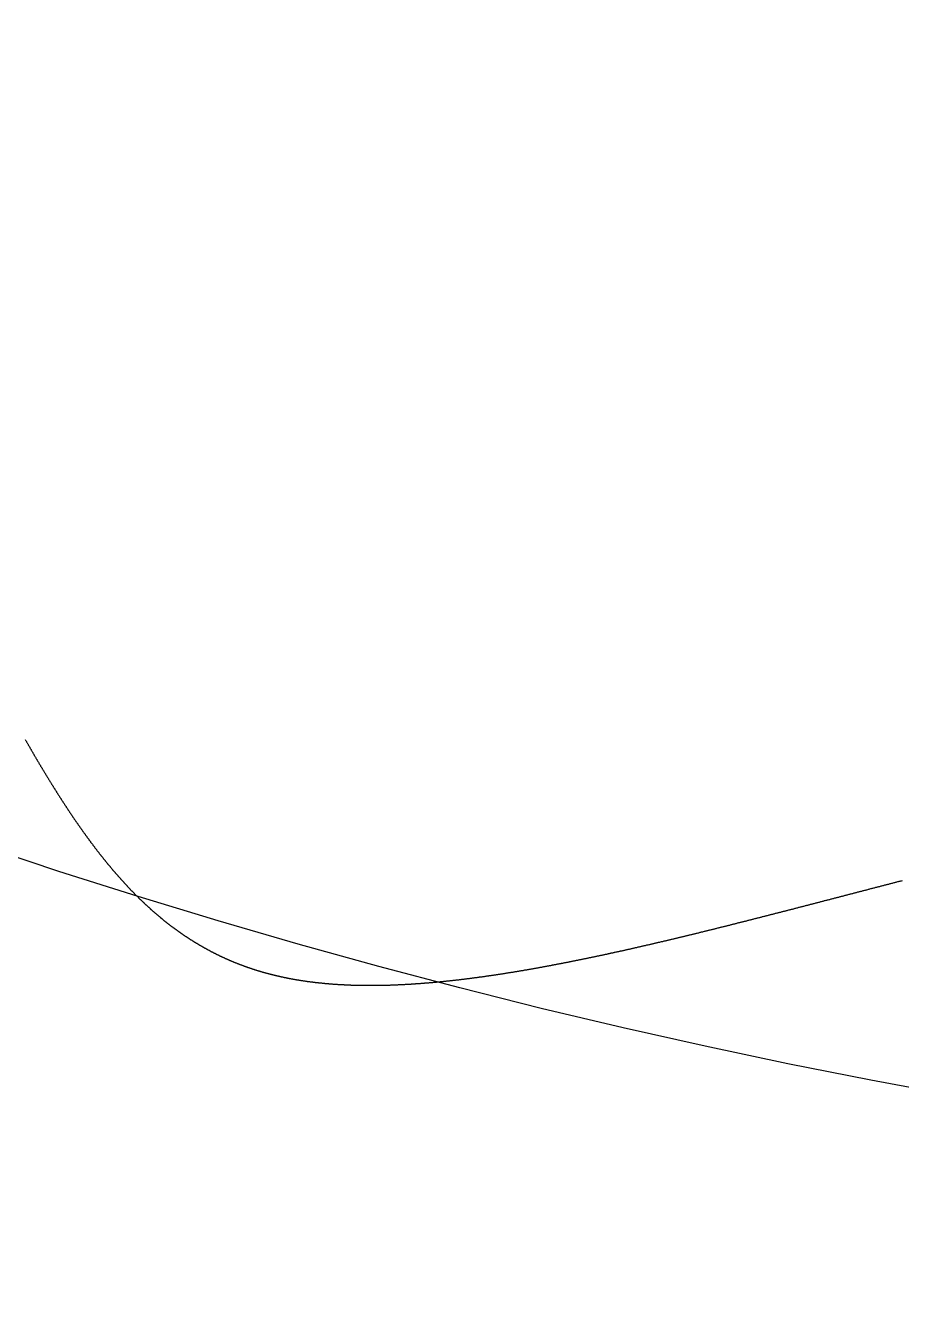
# Model space of a CAD drawing. Header units: millimetres. Extents: x 88 to 97873, y 32 to 55088.
# Drawn here: x 48864.732 to 48866.207, y 5017.432 to 5019.567 of the extents above; entities that cross this region are included whole.
import ezdxf

# ---------------------------------------------------------------- set-up
doc = ezdxf.new("R2010")
doc.units = ezdxf.units.MM
doc.header["$LTSCALE"] = 0.3

msp = doc.modelspace()

# ---------------------------------------------------------------- hatches: boundary and pattern name
h = msp.add_hatch()
h.set_pattern_fill('ANSI35', color=256, scale=20, angle=43)
h.set_pattern_definition([(88, (10.7, 0), (-126.92264, 4.43224), []), (88, (76.38, 61.25), (-126.92264, 4.43224), [158.75, -31.75, 0, -31.75])])
h.paths.add_polyline_path([(48864.8901, 5018.113), (48864.7444, 5018.337), (48864.5475, 5018.7033), (48864.3733, 5019.0403), (48864.2155, 5019.3738), (48864.0793, 5019.707), (48863.9757, 5020.0279), (48863.8985, 5020.3453), (48863.8402, 5020.6613), (48863.7939, 5020.9775), (48863.7462, 5021.3679), (48863.7117, 5021.7392), (48863.6952, 5022.1092), (48863.7054, 5022.4822), (48863.757, 5022.856), (48863.8738, 5023.2133), (48864.0661, 5023.4873), (48864.3237, 5023.685), (48864.6162, 5023.8196), (48864.9248, 5023.9094), (48865.2402, 5023.9689), (48865.5547, 5024.0082), (48865.8769, 5024.036), (48866.2115, 5024.0575), (48866.5444, 5024.0727), (48866.8752, 5024.0829), (48867.2033, 5024.0891), (48867.5252, 5024.0924), (48867.8333, 5024.0937), (48868.0067, 5024.0939), (48868.0092, 5024.0939), (48868.0116, 5024.0939), (48868.0141, 5024.0939), (48868.0165, 5024.0939), (48868.019, 5024.0939), (48868.0214, 5024.0939), (48868.0239, 5024.0939), (48868.0263, 5024.0939), (48868.0287, 5024.0939), (48868.0312, 5024.0939), (48868.0336, 5024.0939), (48868.0361, 5024.0939), (48868.0385, 5024.0939), (48868.041, 5024.0939), (48868.0434, 5024.0939), (48868.0458, 5024.0939), (48868.0483, 5024.0939), (48868.0507, 5024.0939), (48868.0532, 5024.0939), (48868.0556, 5024.0939), (48868.0581, 5024.0939), (48868.0605, 5024.0939), (48868.063, 5024.0939), (48868.0654, 5024.0939), (48868.0678, 5024.0939), (48868.0703, 5024.0939), (48868.0727, 5024.0939), (48868.0752, 5024.0939), (48868.0776, 5024.0939), (48868.0801, 5024.0939), (48868.0825, 5024.094), (48868.0849, 5024.094), (48868.0874, 5024.094), (48868.0898, 5024.094), (48868.0923, 5024.094), (48868.0947, 5024.094), (48868.0972, 5024.094), (48868.0996, 5024.094), (48868.1021, 5024.094), (48868.1045, 5024.094), (48868.1069, 5024.094), (48868.1094, 5024.094), (48868.3408, 5024.094), (48868.7514, 5024.0938), (48869.1262, 5024.0919), (48869.491, 5024.0872), (48869.8507, 5024.0786), (48870.2081, 5024.0649), (48870.5652, 5024.0449), (48870.9553, 5024.0144), (48871.3309, 5023.9691), (48871.7004, 5023.8967), (48872.0568, 5023.7801), (48872.374, 5023.6004), (48872.6068, 5023.3571), (48872.7473, 5023.0687), (48872.8259, 5022.7565), (48872.8625, 5022.4342), (48872.8699, 5022.1077), (48872.8566, 5021.7826), (48872.8297, 5021.4669), (48872.7883, 5021.103), (48872.737, 5020.7294), (48872.6724, 5020.3668), (48872.5894, 5020.0245), (48872.487, 5019.7098), (48872.3651, 5019.4087), (48872.2296, 5019.1163), (48872.0917, 5018.8437), (48872.011, 5018.6913), (48872.0104, 5018.6902), (48872.0099, 5018.6892), (48872.0093, 5018.6882), (48872.0088, 5018.6872), (48872.0083, 5018.6862), (48872.0077, 5018.6851), (48872.0072, 5018.6841), (48872.0066, 5018.6831), (48872.0061, 5018.6821), (48872.0055, 5018.681), (48872.005, 5018.68), (48872.0045, 5018.679), (48872.0039, 5018.678), (48872.0034, 5018.677), (48872.0028, 5018.676), (48872.0023, 5018.6749), (48872.0018, 5018.6739), (48872.0012, 5018.6729), (48872.0007, 5018.6719), (48872.0002, 5018.6709), (48871.9996, 5018.6699), (48871.9991, 5018.6688), (48871.9985, 5018.6678), (48871.998, 5018.6668), (48871.9975, 5018.6658), (48871.9969, 5018.6648), (48871.9964, 5018.6638), (48871.9959, 5018.6628), (48871.9953, 5018.6618), (48871.9948, 5018.6608), (48871.9942, 5018.6597), (48871.9937, 5018.6587), (48871.9932, 5018.6577), (48871.9926, 5018.6567), (48871.9921, 5018.6557), (48871.9916, 5018.6547), (48871.991, 5018.6537), (48871.9905, 5018.6527), (48871.99, 5018.6517), (48871.9894, 5018.6507), (48871.9889, 5018.6497), (48871.9884, 5018.6487), (48871.9878, 5018.6477), (48871.9873, 5018.6467), (48871.9868, 5018.6457), (48871.9862, 5018.6447), (48871.9857, 5018.6437), (48871.9852, 5018.6427), (48871.9846, 5018.6417), (48871.9841, 5018.6407), (48871.9836, 5018.6397), (48871.983, 5018.6387), (48871.9825, 5018.6377), (48871.982, 5018.6367), (48871.9815, 5018.6357), (48871.9809, 5018.6347), (48871.9804, 5018.6337), (48871.9799, 5018.6327), (48871.9793, 5018.6317), (48871.9788, 5018.6307), (48871.9783, 5018.6297), (48871.9778, 5018.6287), (48871.9772, 5018.6277), (48871.9767, 5018.6267), (48871.9762, 5018.6258), (48871.9756, 5018.6248), (48871.9751, 5018.6238), (48871.9746, 5018.6228), (48871.9741, 5018.6218), (48871.9735, 5018.6208), (48871.973, 5018.6198), (48871.9725, 5018.6188), (48871.972, 5018.6178), (48871.9714, 5018.6169), (48871.9709, 5018.6159), (48871.9704, 5018.6149), (48871.9699, 5018.6139), (48871.9693, 5018.6129), (48871.9688, 5018.6119), (48871.9683, 5018.611), (48871.9678, 5018.61), (48871.9672, 5018.609), (48871.9667, 5018.608), (48871.9662, 5018.607), (48871.9657, 5018.6061), (48871.9652, 5018.6051), (48871.9646, 5018.6041), (48871.9641, 5018.6031), (48871.9636, 5018.6021), (48871.9631, 5018.6012), (48871.9626, 5018.6002), (48871.962, 5018.5992), (48871.9615, 5018.5982), (48871.961, 5018.5973), (48871.9605, 5018.5963), (48871.96, 5018.5953), (48871.9594, 5018.5943), (48871.9589, 5018.5934), (48871.9584, 5018.5924), (48871.9579, 5018.5914), (48871.9574, 5018.5905), (48871.9568, 5018.5895), (48871.9563, 5018.5885), (48871.9558, 5018.5875), (48871.9553, 5018.5866), (48871.9548, 5018.5856), (48871.9543, 5018.5846), (48871.9537, 5018.5837), (48871.9532, 5018.5827), (48871.9527, 5018.5817), (48871.9522, 5018.5808), (48871.9517, 5018.5798), (48871.9512, 5018.5788), (48871.9507, 5018.5779), (48871.9501, 5018.5769), (48871.9496, 5018.576), (48871.9491, 5018.575), (48871.9486, 5018.574), (48871.9481, 5018.5731), (48871.9476, 5018.5721), (48871.9471, 5018.5712), (48871.9466, 5018.5702), (48871.9461, 5018.5692), (48871.9455, 5018.5683), (48871.945, 5018.5673), (48871.9445, 5018.5664), (48871.944, 5018.5654), (48871.9435, 5018.5645), (48871.943, 5018.5635), (48871.9425, 5018.5625), (48871.942, 5018.5616), (48871.9415, 5018.5606), (48871.941, 5018.5597), (48871.9405, 5018.5587), (48871.9399, 5018.5578), (48871.9394, 5018.5568), (48871.9389, 5018.5559), (48871.9384, 5018.5549), (48871.9379, 5018.554), (48871.9374, 5018.553), (48871.9369, 5018.5521), (48871.9364, 5018.5511), (48871.9359, 5018.5502), (48871.9354, 5018.5492), (48871.9349, 5018.5483), (48871.9344, 5018.5474), (48871.9339, 5018.5464), (48871.9334, 5018.5455), (48871.9329, 5018.5445), (48871.9324, 5018.5436), (48871.9319, 5018.5426), (48871.9314, 5018.5417), (48871.9309, 5018.5408), (48871.9304, 5018.5398), (48871.9299, 5018.5389), (48871.9294, 5018.5379), (48871.9289, 5018.537), (48871.9284, 5018.5361), (48871.9279, 5018.5351), (48871.9274, 5018.5342), (48871.9269, 5018.5333), (48871.9264, 5018.5323), (48871.9259, 5018.5314), (48871.9254, 5018.5304), (48871.9249, 5018.5295), (48871.9244, 5018.5286), (48871.9239, 5018.5277), (48871.9234, 5018.5267), (48871.9229, 5018.5258), (48871.9224, 5018.5249), (48871.9219, 5018.5239), (48871.9214, 5018.523), (48871.9209, 5018.5221), (48871.9204, 5018.5211), (48871.9199, 5018.5202), (48871.9194, 5018.5193), (48871.9189, 5018.5184), (48871.9184, 5018.5174), (48871.9179, 5018.5165), (48871.9174, 5018.5156), (48871.9169, 5018.5147), (48871.9164, 5018.5137), (48871.9159, 5018.5128), (48871.9154, 5018.5119), (48871.9149, 5018.511), (48871.9145, 5018.51), (48871.914, 5018.5091), (48871.9135, 5018.5082), (48871.913, 5018.5073), (48871.9125, 5018.5064), (48871.912, 5018.5055), (48871.9115, 5018.5045), (48871.911, 5018.5036), (48871.9105, 5018.5027), (48871.91, 5018.5018), (48871.9095, 5018.5009), (48871.9091, 5018.5), (48871.9086, 5018.499), (48871.9081, 5018.4981), (48871.9076, 5018.4972), (48871.9071, 5018.4963), (48871.9066, 5018.4954), (48871.9061, 5018.4945), (48871.9056, 5018.4936), (48871.9051, 5018.4927), (48871.9047, 5018.4918), (48871.9042, 5018.4908), (48871.9037, 5018.4899), (48871.9032, 5018.489), (48871.9027, 5018.4881), (48871.9022, 5018.4872), (48871.9017, 5018.4863), (48871.9012, 5018.4854), (48871.9008, 5018.4845), (48871.9003, 5018.4836), (48871.8998, 5018.4827), (48871.8993, 5018.4818), (48871.8988, 5018.4809), (48871.8983, 5018.48), (48871.8978, 5018.4791), (48871.8974, 5018.4782), (48871.8969, 5018.4773), (48871.8964, 5018.4764), (48871.8959, 5018.4755), (48871.8954, 5018.4746), (48871.8949, 5018.4737), (48871.8945, 5018.4728), (48871.894, 5018.4719), (48871.8935, 5018.471), (48871.893, 5018.4701), (48871.8925, 5018.4692), (48871.892, 5018.4683), (48871.8916, 5018.4674), (48871.8911, 5018.4666), (48871.8906, 5018.4657), (48871.8901, 5018.4648), (48871.8896, 5018.4639), (48871.8892, 5018.463), (48871.8887, 5018.4621), (48871.8882, 5018.4612), (48871.8877, 5018.4603), (48871.8872, 5018.4594), (48871.8868, 5018.4586), (48871.8863, 5018.4577), (48871.8858, 5018.4568), (48871.8853, 5018.4559), (48871.8848, 5018.455), (48871.8844, 5018.4541), (48871.8839, 5018.4533), (48871.8834, 5018.4524), (48871.8829, 5018.4515), (48871.8824, 5018.4506), (48871.882, 5018.4497), (48871.8815, 5018.4489), (48871.881, 5018.448), (48871.8805, 5018.4471), (48871.8801, 5018.4462), (48871.8796, 5018.4453), (48871.8791, 5018.4445), (48871.8786, 5018.4436), (48871.8781, 5018.4427), (48871.8777, 5018.4418), (48871.8772, 5018.441), (48871.8767, 5018.4401), (48871.8762, 5018.4392), (48871.8758, 5018.4384), (48871.8753, 5018.4375), (48871.8748, 5018.4366), (48871.8743, 5018.4357), (48871.8739, 5018.4349), (48871.8734, 5018.434), (48871.8729, 5018.4331), (48871.8724, 5018.4323), (48871.872, 5018.4314), (48871.8715, 5018.4305), (48871.871, 5018.4297), (48871.8705, 5018.4288), (48871.8701, 5018.428), (48871.8696, 5018.4271), (48871.8691, 5018.4262), (48871.8687, 5018.4254), (48871.8682, 5018.4245), (48871.8677, 5018.4236), (48871.8672, 5018.4228), (48871.8668, 5018.4219), (48871.8663, 5018.4211), (48871.8658, 5018.4202), (48871.8653, 5018.4194), (48871.6991, 5018.1177), (48871.6431, 5018.0825, 0.330005), (48879.73, 5029.0009, 1), (48856.9018, 5029.0009, 0.327497)])

# ---------------------------------------------------------------- linework, layer by layer
msp.add_lwpolyline([(48864.7314, 5018.3642), (48864.7319, 5018.3634), (48864.7324, 5018.3626), (48864.7328, 5018.3618), (48864.7333, 5018.361), (48864.7338, 5018.3602), (48864.7342, 5018.3593), (48864.7347, 5018.3585), (48864.7351, 5018.3577), (48864.7356, 5018.3569), (48864.7361, 5018.3561), (48864.7365, 5018.3553), (48864.737, 5018.3545), (48864.7375, 5018.3537), (48864.7379, 5018.3529), (48864.7384, 5018.3521), (48864.7389, 5018.3513), (48864.7393, 5018.3505), (48864.7398, 5018.3497), (48864.7403, 5018.3489), (48864.7407, 5018.3481), (48864.7412, 5018.3473), (48864.7416, 5018.3465), (48864.7421, 5018.3457), (48864.7426, 5018.3449), (48864.743, 5018.3441), (48864.7435, 5018.3433), (48864.744, 5018.3425), (48864.7444, 5018.3417), (48864.7449, 5018.3409), (48864.7454, 5018.3401), (48864.7458, 5018.3393), (48864.7463, 5018.3385), (48864.7467, 5018.3377), (48864.7472, 5018.3369), (48864.7477, 5018.3362), (48864.7481, 5018.3354), (48864.7486, 5018.3346), (48864.7491, 5018.3338), (48864.7495, 5018.333), (48864.75, 5018.3322), (48864.7505, 5018.3314), (48864.7509, 5018.3306), (48864.7514, 5018.3299), (48864.7518, 5018.3291), (48864.7523, 5018.3283), (48864.7528, 5018.3275), (48864.7532, 5018.3267), (48864.7537, 5018.326), (48864.7542, 5018.3252), (48864.7546, 5018.3244), (48864.7551, 5018.3236), (48864.7555, 5018.3228), (48864.756, 5018.3221), (48864.7565, 5018.3213), (48864.7569, 5018.3205), (48864.7574, 5018.3197), (48864.7579, 5018.319), (48864.7583, 5018.3182), (48864.7588, 5018.3174), (48864.7592, 5018.3166), (48864.7597, 5018.3159), (48864.7602, 5018.3151), (48864.7606, 5018.3143), (48864.7611, 5018.3135), (48864.7616, 5018.3128), (48864.762, 5018.312), (48864.7625, 5018.3112), (48864.7629, 5018.3105), (48864.7634, 5018.3097), (48864.7639, 5018.3089), (48864.7643, 5018.3082), (48864.7648, 5018.3074), (48864.7653, 5018.3066), (48864.7657, 5018.3059), (48864.7662, 5018.3051), (48864.7666, 5018.3044), (48864.7671, 5018.3036), (48864.7676, 5018.3028), (48864.768, 5018.3021), (48864.7685, 5018.3013), (48864.769, 5018.3006), (48864.7694, 5018.2998), (48864.7699, 5018.2991), (48864.7704, 5018.2983), (48864.7708, 5018.2975), (48864.7713, 5018.2968), (48864.7717, 5018.296), (48864.7722, 5018.2953), (48864.7727, 5018.2945), (48864.7731, 5018.2938), (48864.7736, 5018.293), (48864.7741, 5018.2923), (48864.7745, 5018.2915), (48864.775, 5018.2908), (48864.7754, 5018.29), (48864.7759, 5018.2893), (48864.7764, 5018.2885), (48864.7768, 5018.2878), (48864.7773, 5018.287), (48864.7778, 5018.2863), (48864.7782, 5018.2856), (48864.7787, 5018.2848), (48864.7792, 5018.2841), (48864.7796, 5018.2833), (48864.7801, 5018.2826), (48864.7805, 5018.2818), (48864.781, 5018.2811), (48864.7815, 5018.2804), (48864.7819, 5018.2796), (48864.7824, 5018.2789), (48864.7829, 5018.2782), (48864.7833, 5018.2774), (48864.7838, 5018.2767), (48864.7843, 5018.2759), (48864.7847, 5018.2752), (48864.7852, 5018.2745), (48864.7856, 5018.2737), (48864.7861, 5018.273), (48864.7866, 5018.2723), (48864.787, 5018.2716), (48864.7875, 5018.2708), (48864.788, 5018.2701), (48864.7884, 5018.2694), (48864.7889, 5018.2686), (48864.7894, 5018.2679), (48864.7898, 5018.2672), (48864.7903, 5018.2665), (48864.7908, 5018.2657), (48864.7912, 5018.265), (48864.7917, 5018.2643), (48864.7922, 5018.2636), (48864.7926, 5018.2628), (48864.7931, 5018.2621), (48864.7935, 5018.2614), (48864.794, 5018.2607), (48864.7945, 5018.26), (48864.7949, 5018.2592), (48864.7954, 5018.2585), (48864.7959, 5018.2578), (48864.7963, 5018.2571), (48864.7968, 5018.2564), (48864.7973, 5018.2557), (48864.7977, 5018.255), (48864.7982, 5018.2542), (48864.7987, 5018.2535), (48864.7991, 5018.2528), (48864.7996, 5018.2521), (48864.8001, 5018.2514), (48864.8005, 5018.2507), (48864.801, 5018.25), (48864.8015, 5018.2493), (48864.8019, 5018.2486), (48864.8024, 5018.2479), (48864.8029, 5018.2472), (48864.8033, 5018.2464), (48864.8038, 5018.2457), (48864.8043, 5018.245), (48864.8047, 5018.2443), (48864.8052, 5018.2436), (48864.8057, 5018.2429), (48864.8061, 5018.2422), (48864.8066, 5018.2415), (48864.8071, 5018.2408), (48864.8075, 5018.2401), (48864.808, 5018.2394), (48864.8085, 5018.2387), (48864.809, 5018.238), (48864.8094, 5018.2374), (48864.8099, 5018.2367), (48864.8104, 5018.236), (48864.8108, 5018.2353), (48864.8113, 5018.2346), (48864.8118, 5018.2339), (48864.8122, 5018.2332), (48864.8127, 5018.2325), (48864.8132, 5018.2318), (48864.8136, 5018.2311), (48864.8141, 5018.2304), (48864.8146, 5018.2298), (48864.8151, 5018.2291), (48864.8155, 5018.2284), (48864.816, 5018.2277), (48864.8165, 5018.227), (48864.8169, 5018.2263), (48864.8174, 5018.2256), (48864.8179, 5018.225), (48864.8183, 5018.2243), (48864.8188, 5018.2236), (48864.8193, 5018.2229), (48864.8198, 5018.2222), (48864.8202, 5018.2216), (48864.8207, 5018.2209), (48864.8212, 5018.2202), (48864.8216, 5018.2195), (48864.8221, 5018.2189), (48864.8226, 5018.2182), (48864.8231, 5018.2175), (48864.8235, 5018.2168), (48864.824, 5018.2162), (48864.8245, 5018.2155), (48864.825, 5018.2148), (48864.8254, 5018.2142), (48864.8259, 5018.2135), (48864.8264, 5018.2128), (48864.8268, 5018.2121), (48864.8273, 5018.2115), (48864.8278, 5018.2108), (48864.8283, 5018.2102), (48864.8287, 5018.2095), (48864.8292, 5018.2088), (48864.8297, 5018.2082), (48864.8302, 5018.2075), (48864.8306, 5018.2068), (48864.8311, 5018.2062), (48864.8316, 5018.2055), (48864.8321, 5018.2049), (48864.8325, 5018.2042), (48864.833, 5018.2035), (48864.8335, 5018.2029), (48864.834, 5018.2022), (48864.8344, 5018.2016), (48864.8349, 5018.2009), (48864.8354, 5018.2003), (48864.8359, 5018.1996), (48864.8363, 5018.199), (48864.8368, 5018.1983), (48864.8373, 5018.1977), (48864.8378, 5018.197), (48864.8383, 5018.1964), (48864.8387, 5018.1957), (48864.8392, 5018.1951), (48864.8397, 5018.1944), (48864.8402, 5018.1938), (48864.8406, 5018.1931), (48864.8411, 5018.1925), (48864.8416, 5018.1918), (48864.8421, 5018.1912), (48864.8426, 5018.1905), (48864.843, 5018.1899), (48864.8435, 5018.1893), (48864.844, 5018.1886), (48864.8445, 5018.188), (48864.845, 5018.1873), (48864.8454, 5018.1867), (48864.8459, 5018.1861), (48864.8464, 5018.1854), (48864.8469, 5018.1848), (48864.8474, 5018.1842), (48864.8478, 5018.1835), (48864.8483, 5018.1829), (48864.8488, 5018.1823), (48864.8493, 5018.1816), (48864.8498, 5018.181), (48864.8503, 5018.1804), (48864.8507, 5018.1797), (48864.8512, 5018.1791), (48864.8517, 5018.1785), (48864.8522, 5018.1779), (48864.8527, 5018.1772), (48864.8532, 5018.1766), (48864.8536, 5018.176), (48864.8541, 5018.1754), (48864.8546, 5018.1747), (48864.8551, 5018.1741), (48864.8556, 5018.1735), (48864.8561, 5018.1729), (48864.8565, 5018.1722), (48864.857, 5018.1716), (48864.8575, 5018.171), (48864.858, 5018.1704), (48864.8585, 5018.1698), (48864.859, 5018.1692), (48864.8595, 5018.1685), (48864.8599, 5018.1679), (48864.8604, 5018.1673), (48864.8609, 5018.1667), (48864.8614, 5018.1661), (48864.8619, 5018.1655), (48864.8624, 5018.1649), (48864.8629, 5018.1643), (48864.8634, 5018.1636), (48864.8638, 5018.163), (48864.8643, 5018.1624), (48864.8648, 5018.1618), (48864.8653, 5018.1612), (48864.8658, 5018.1606), (48864.8663, 5018.16), (48864.8668, 5018.1594), (48864.8673, 5018.1588), (48864.8678, 5018.1582), (48864.8683, 5018.1576), (48864.8687, 5018.157), (48864.8692, 5018.1564), (48864.8697, 5018.1558), (48864.8702, 5018.1552), (48864.8707, 5018.1546), (48864.8712, 5018.154), (48864.8717, 5018.1534), (48864.8722, 5018.1528), (48864.8727, 5018.1522), (48864.8732, 5018.1516), (48864.8737, 5018.151), (48864.8742, 5018.1504), (48864.8747, 5018.1498), (48864.8752, 5018.1493), (48864.8756, 5018.1487), (48864.8761, 5018.1481), (48864.8766, 5018.1475), (48864.8771, 5018.1469), (48864.8776, 5018.1463), (48864.8781, 5018.1457), (48864.8786, 5018.1451), (48864.8791, 5018.1446), (48864.8796, 5018.144), (48864.8801, 5018.1434), (48864.8806, 5018.1428), (48864.8811, 5018.1422), (48864.8816, 5018.1417), (48864.8821, 5018.1411), (48864.8826, 5018.1405), (48864.8831, 5018.1399), (48864.8836, 5018.1393), (48864.8841, 5018.1388), (48864.8846, 5018.1382), (48864.8851, 5018.1376), (48864.8856, 5018.137), (48864.8861, 5018.1365), (48864.8866, 5018.1359), (48864.8871, 5018.1353), (48864.8876, 5018.1348), (48864.8881, 5018.1342), (48864.8886, 5018.1336), (48864.8891, 5018.1331), (48864.8896, 5018.1325), (48864.8901, 5018.1319), (48864.8906, 5018.1314), (48864.8911, 5018.1308), (48864.8916, 5018.1302), (48864.8921, 5018.1297), (48864.8926, 5018.1291), (48864.8931, 5018.1285), (48864.8936, 5018.128), (48864.8941, 5018.1274), (48864.8946, 5018.1269), (48864.8952, 5018.1263), (48864.8957, 5018.1257), (48864.8962, 5018.1252), (48864.8967, 5018.1246), (48864.8972, 5018.1241), (48864.8977, 5018.1235), (48864.8982, 5018.123), (48864.8987, 5018.1224), (48864.8992, 5018.1219), (48864.8997, 5018.1213), (48864.9002, 5018.1208), (48864.9007, 5018.1202), (48864.9012, 5018.1197), (48864.9018, 5018.1191), (48864.9023, 5018.1186), (48864.9028, 5018.118), (48864.9033, 5018.1175), (48864.9038, 5018.1169), (48864.9043, 5018.1164), (48864.9048, 5018.1158), (48864.9053, 5018.1153), (48864.9058, 5018.1148), (48864.9064, 5018.1142), (48864.9069, 5018.1137), (48864.9074, 5018.1131), (48864.9079, 5018.1126), (48864.9084, 5018.1121), (48864.9089, 5018.1115), (48864.9094, 5018.111), (48864.91, 5018.1105), (48864.9105, 5018.1099), (48864.911, 5018.1094), (48864.9115, 5018.1089), (48864.912, 5018.1083), (48864.9125, 5018.1078), (48864.9131, 5018.1073), (48864.9136, 5018.1067), (48864.9141, 5018.1062), (48864.9146, 5018.1057), (48864.9151, 5018.1052), (48864.9156, 5018.1046), (48864.9162, 5018.1041), (48864.9167, 5018.1036), (48864.9172, 5018.1031), (48864.9177, 5018.1025), (48864.9182, 5018.102), (48864.9188, 5018.1015), (48864.9193, 5018.101), (48864.9198, 5018.1005), (48864.9203, 5018.0999), (48864.9209, 5018.0994), (48864.9214, 5018.0989), (48864.9219, 5018.0984), (48864.9224, 5018.0979), (48864.9229, 5018.0974), (48864.9235, 5018.0969), (48864.924, 5018.0963), (48864.9245, 5018.0958), (48864.925, 5018.0953), (48864.9256, 5018.0948), (48864.9261, 5018.0943), (48864.9266, 5018.0938), (48864.9272, 5018.0933), (48864.9277, 5018.0928), (48864.9282, 5018.0923), (48864.9287, 5018.0918), (48864.9293, 5018.0913), (48864.9298, 5018.0908), (48864.9303, 5018.0903), (48864.9309, 5018.0898), (48864.9314, 5018.0893), (48864.9319, 5018.0888), (48864.9324, 5018.0883), (48864.933, 5018.0878), (48864.9335, 5018.0873), (48864.934, 5018.0868), (48864.9346, 5018.0863), (48864.9351, 5018.0858), (48864.9356, 5018.0853), (48864.9362, 5018.0848), (48864.9367, 5018.0843), (48864.9372, 5018.0838), (48864.9378, 5018.0833), (48864.9383, 5018.0828), (48864.9388, 5018.0823), (48864.9394, 5018.0819), (48864.9399, 5018.0814), (48864.9405, 5018.0809), (48864.941, 5018.0804), (48864.9415, 5018.0799), (48864.9421, 5018.0794), (48864.9426, 5018.0789), (48864.9431, 5018.0785), (48864.9437, 5018.078), (48864.9442, 5018.0775), (48864.9448, 5018.077), (48864.9453, 5018.0765), (48864.9458, 5018.0761), (48864.9464, 5018.0756), (48864.9469, 5018.0751), (48864.9475, 5018.0746), (48864.948, 5018.0742), (48864.9486, 5018.0737), (48864.9491, 5018.0732), (48864.9496, 5018.0727), (48864.9502, 5018.0723), (48864.9507, 5018.0718), (48864.9513, 5018.0713), (48864.9518, 5018.0709), (48864.9524, 5018.0704), (48864.9529, 5018.0699), (48864.9535, 5018.0695), (48864.954, 5018.069), (48864.9545, 5018.0685), (48864.9551, 5018.0681), (48864.9556, 5018.0676), (48864.9562, 5018.0671), (48864.9567, 5018.0667), (48864.9573, 5018.0662), (48864.9578, 5018.0658), (48864.9584, 5018.0653), (48864.9589, 5018.0648), (48864.9595, 5018.0644), (48864.96, 5018.0639), (48864.9606, 5018.0635), (48864.9612, 5018.063), (48864.9617, 5018.0626), (48864.9623, 5018.0621), (48864.9628, 5018.0617), (48864.9634, 5018.0612), (48864.9639, 5018.0608), (48864.9645, 5018.0603), (48864.965, 5018.0599), (48864.9656, 5018.0594), (48864.9661, 5018.059), (48864.9667, 5018.0585), (48864.9673, 5018.0581), (48864.9678, 5018.0576), (48864.9684, 5018.0572), (48864.9689, 5018.0568), (48864.9695, 5018.0563), (48864.9701, 5018.0559), (48864.9706, 5018.0554), (48864.9712, 5018.055), (48864.9717, 5018.0546), (48864.9723, 5018.0541), (48864.9729, 5018.0537), (48864.9734, 5018.0533), (48864.974, 5018.0528), (48864.9746, 5018.0524), (48864.9751, 5018.052), (48864.9757, 5018.0515), (48864.9763, 5018.0511), (48864.9768, 5018.0507), (48864.9774, 5018.0502), (48864.9779, 5018.0498), (48864.9785, 5018.0494), (48864.9791, 5018.049), (48864.9797, 5018.0485), (48864.9802, 5018.0481), (48864.9808, 5018.0477), (48864.9814, 5018.0473), (48864.9819, 5018.0468), (48864.9825, 5018.0464), (48864.9831, 5018.046), (48864.9836, 5018.0456), (48864.9842, 5018.0452), (48864.9848, 5018.0447), (48864.9854, 5018.0443), (48864.9859, 5018.0439), (48864.9865, 5018.0435), (48864.9871, 5018.0431), (48864.9877, 5018.0427), (48864.9882, 5018.0423), (48864.9888, 5018.0418), (48864.9894, 5018.0414), (48864.99, 5018.041), (48864.9905, 5018.0406), (48864.9911, 5018.0402), (48864.9917, 5018.0398), (48864.9923, 5018.0394), (48864.9929, 5018.039), (48864.9934, 5018.0386), (48864.994, 5018.0382), (48864.9946, 5018.0378), (48864.9952, 5018.0374), (48864.9958, 5018.037), (48864.9963, 5018.0366), (48864.9969, 5018.0362), (48864.9975, 5018.0358), (48864.9981, 5018.0354), (48864.9987, 5018.035), (48864.9993, 5018.0346), (48864.9998, 5018.0342), (48865.0004, 5018.0338), (48865.001, 5018.0334), (48865.0016, 5018.033), (48865.0022, 5018.0326), (48865.0028, 5018.0322), (48865.0034, 5018.0319), (48865.004, 5018.0315), (48865.0046, 5018.0311), (48865.0051, 5018.0307), (48865.0057, 5018.0303), (48865.0063, 5018.0299), (48865.0069, 5018.0295), (48865.0075, 5018.0292), (48865.0081, 5018.0288), (48865.0087, 5018.0284), (48865.0093, 5018.028), (48865.0099, 5018.0276), (48865.0105, 5018.0273), (48865.0111, 5018.0269), (48865.0117, 5018.0265), (48865.0123, 5018.0261), (48865.0129, 5018.0257), (48865.0135, 5018.0254), (48865.0141, 5018.025), (48865.0147, 5018.0246), (48865.0153, 5018.0243), (48865.0159, 5018.0239), (48865.0165, 5018.0235), (48865.0171, 5018.0231), (48865.0177, 5018.0228), (48865.0183, 5018.0224), (48865.0189, 5018.022), (48865.0195, 5018.0217), (48865.0201, 5018.0213), (48865.0207, 5018.021), (48865.0213, 5018.0206), (48865.0219, 5018.0202), (48865.0225, 5018.0199), (48865.0231, 5018.0195), (48865.0237, 5018.0192), (48865.0243, 5018.0188), (48865.0249, 5018.0184), (48865.0255, 5018.0181), (48865.0261, 5018.0177), (48865.0268, 5018.0174), (48865.0274, 5018.017), (48865.028, 5018.0167), (48865.0286, 5018.0163), (48865.0292, 5018.016), (48865.0298, 5018.0156), (48865.0304, 5018.0153), (48865.031, 5018.0149), (48865.0317, 5018.0146), (48865.0323, 5018.0142), (48865.0329, 5018.0139), (48865.0335, 5018.0135), (48865.0341, 5018.0132), (48865.0347, 5018.0129), (48865.0354, 5018.0125), (48865.036, 5018.0122), (48865.0366, 5018.0118), (48865.0372, 5018.0115), (48865.0378, 5018.0112), (48865.0385, 5018.0108), (48865.0391, 5018.0105), (48865.0397, 5018.0101), (48865.0403, 5018.0098), (48865.0409, 5018.0095), (48865.0416, 5018.0091), (48865.0422, 5018.0088), (48865.0428, 5018.0085), (48865.0434, 5018.0082), (48865.0441, 5018.0078), (48865.0447, 5018.0075), (48865.0453, 5018.0072), (48865.046, 5018.0068), (48865.0466, 5018.0065), (48865.0472, 5018.0062), (48865.0478, 5018.0059), (48865.0485, 5018.0055), (48865.0491, 5018.0052), (48865.0497, 5018.0049), (48865.0504, 5018.0046), (48865.051, 5018.0043), (48865.0516, 5018.004), (48865.0523, 5018.0036), (48865.0529, 5018.0033), (48865.0535, 5018.003), (48865.0542, 5018.0027), (48865.0548, 5018.0024), (48865.0555, 5018.0021), (48865.0561, 5018.0018), (48865.0567, 5018.0014), (48865.0574, 5018.0011), (48865.058, 5018.0008), (48865.0587, 5018.0005), (48865.0593, 5018.0002), (48865.0599, 5017.9999), (48865.0606, 5017.9996), (48865.0612, 5017.9993), (48865.0619, 5017.999), (48865.0625, 5017.9987), (48865.0632, 5017.9984), (48865.0638, 5017.9981), (48865.0644, 5017.9978), (48865.0651, 5017.9975), (48865.0657, 5017.9972), (48865.0664, 5017.9969), (48865.067, 5017.9966), (48865.0677, 5017.9963), (48865.0683, 5017.996), (48865.069, 5017.9957), (48865.0696, 5017.9954), (48865.0703, 5017.9951), (48865.0709, 5017.9949), (48865.0716, 5017.9946), (48865.0723, 5017.9943), (48865.0729, 5017.994), (48865.0736, 5017.9937), (48865.0742, 5017.9934), (48865.0749, 5017.9931), (48865.0755, 5017.9928), (48865.0762, 5017.9926), (48865.0769, 5017.9923), (48865.0775, 5017.992), (48865.0782, 5017.9917), (48865.0788, 5017.9914), (48865.0795, 5017.9912), (48865.0802, 5017.9909), (48865.0808, 5017.9906), (48865.0815, 5017.9903), (48865.0821, 5017.9901), (48865.0828, 5017.9898), (48865.0835, 5017.9895), (48865.0841, 5017.9892), (48865.0848, 5017.989), (48865.0855, 5017.9887), (48865.0861, 5017.9884), (48865.0868, 5017.9882), (48865.0875, 5017.9879), (48865.0881, 5017.9876), (48865.0888, 5017.9874), (48865.0895, 5017.9871), (48865.0902, 5017.9869), (48865.0908, 5017.9866), (48865.0915, 5017.9863), (48865.0922, 5017.9861), (48865.0929, 5017.9858), (48865.0935, 5017.9856), (48865.0942, 5017.9853), (48865.0949, 5017.985), (48865.0956, 5017.9848), (48865.0962, 5017.9845), (48865.0969, 5017.9843), (48865.0976, 5017.984), (48865.0983, 5017.9838), (48865.099, 5017.9835), (48865.0996, 5017.9833), (48865.1003, 5017.983), (48865.101, 5017.9828), (48865.1017, 5017.9825), (48865.1024, 5017.9823), (48865.1031, 5017.982), (48865.1037, 5017.9818), (48865.1044, 5017.9816), (48865.1051, 5017.9813), (48865.1058, 5017.9811), (48865.1065, 5017.9808), (48865.1072, 5017.9806), (48865.1079, 5017.9804), (48865.1086, 5017.9801), (48865.1093, 5017.9799), (48865.1099, 5017.9796), (48865.1106, 5017.9794), (48865.1113, 5017.9792), (48865.112, 5017.9789), (48865.1127, 5017.9787), (48865.1134, 5017.9785), (48865.1141, 5017.9783), (48865.1148, 5017.978), (48865.1155, 5017.9778), (48865.1162, 5017.9776), (48865.1169, 5017.9773), (48865.1176, 5017.9771), (48865.1183, 5017.9769), (48865.119, 5017.9767), (48865.1197, 5017.9765), (48865.1204, 5017.9762), (48865.1211, 5017.976), (48865.1218, 5017.9758), (48865.1225, 5017.9756), (48865.1232, 5017.9754), (48865.1239, 5017.9751), (48865.1247, 5017.9749), (48865.1254, 5017.9747), (48865.1261, 5017.9745), (48865.1268, 5017.9743), (48865.1275, 5017.9741), (48865.1282, 5017.9739), (48865.1289, 5017.9737), (48865.1296, 5017.9735), (48865.1303, 5017.9732), (48865.131, 5017.973), (48865.1318, 5017.9728), (48865.1325, 5017.9726), (48865.1332, 5017.9724), (48865.1339, 5017.9722), (48865.1346, 5017.972), (48865.1353, 5017.9718), (48865.1361, 5017.9716), (48865.1368, 5017.9714), (48865.1375, 5017.9712), (48865.1382, 5017.971), (48865.139, 5017.9708), (48865.1397, 5017.9706), (48865.1404, 5017.9704), (48865.1411, 5017.9703), (48865.1418, 5017.9701), (48865.1426, 5017.9699), (48865.1433, 5017.9697), (48865.144, 5017.9695), (48865.1448, 5017.9693), (48865.1455, 5017.9691), (48865.1462, 5017.9689), (48865.1469, 5017.9687), (48865.1477, 5017.9686), (48865.1484, 5017.9684), (48865.1491, 5017.9682), (48865.1499, 5017.968), (48865.1506, 5017.9678), (48865.1513, 5017.9677), (48865.1521, 5017.9675), (48865.1528, 5017.9673), (48865.1536, 5017.9671), (48865.1543, 5017.967), (48865.155, 5017.9668), (48865.1558, 5017.9666), (48865.1565, 5017.9664), (48865.1573, 5017.9663), (48865.158, 5017.9661), (48865.1587, 5017.9659), (48865.1595, 5017.9658), (48865.1602, 5017.9656), (48865.161, 5017.9654), (48865.1617, 5017.9653), (48865.1625, 5017.9651), (48865.1632, 5017.9649), (48865.164, 5017.9648), (48865.1647, 5017.9646), (48865.1655, 5017.9644), (48865.1662, 5017.9643), (48865.167, 5017.9641), (48865.1677, 5017.964), (48865.1685, 5017.9638), (48865.1692, 5017.9637), (48865.17, 5017.9635), (48865.1707, 5017.9634), (48865.1715, 5017.9632), (48865.1722, 5017.963), (48865.173, 5017.9629), (48865.1738, 5017.9627), (48865.1745, 5017.9626), (48865.1753, 5017.9625), (48865.176, 5017.9623), (48865.1768, 5017.9622), (48865.1776, 5017.962), (48865.1783, 5017.9619), (48865.1791, 5017.9617), (48865.1799, 5017.9616), (48865.1806, 5017.9614), (48865.1814, 5017.9613), (48865.1822, 5017.9612), (48865.1829, 5017.961), (48865.1837, 5017.9609), (48865.1845, 5017.9608), (48865.1852, 5017.9606), (48865.186, 5017.9605), (48865.1868, 5017.9604), (48865.1876, 5017.9602), (48865.1883, 5017.9601), (48865.1891, 5017.96), (48865.1899, 5017.9598), (48865.1907, 5017.9597), (48865.1914, 5017.9596), (48865.1922, 5017.9594), (48865.193, 5017.9593), (48865.1938, 5017.9592), (48865.1945, 5017.9591), (48865.1953, 5017.9589), (48865.1961, 5017.9588), (48865.1969, 5017.9587), (48865.1977, 5017.9586), (48865.1985, 5017.9585), (48865.1992, 5017.9583), (48865.2, 5017.9582), (48865.2008, 5017.9581), (48865.2016, 5017.958), (48865.2024, 5017.9579), (48865.2032, 5017.9578), (48865.204, 5017.9577), (48865.2047, 5017.9575), (48865.2055, 5017.9574), (48865.2063, 5017.9573), (48865.2071, 5017.9572), (48865.2079, 5017.9571), (48865.2087, 5017.957), (48865.2095, 5017.9569), (48865.2103, 5017.9568), (48865.2111, 5017.9567), (48865.2119, 5017.9566), (48865.2127, 5017.9565), (48865.2135, 5017.9564), (48865.2143, 5017.9563), (48865.2151, 5017.9562), (48865.2159, 5017.9561), (48865.2167, 5017.956), (48865.2175, 5017.9559), (48865.2183, 5017.9558), (48865.2191, 5017.9557), (48865.2199, 5017.9556), (48865.2207, 5017.9555), (48865.2215, 5017.9554), (48865.2223, 5017.9553), (48865.2231, 5017.9552), (48865.2239, 5017.9551), (48865.2247, 5017.9551), (48865.2255, 5017.955), (48865.2264, 5017.9549), (48865.2272, 5017.9548), (48865.228, 5017.9547), (48865.2288, 5017.9546), (48865.2296, 5017.9545), (48865.2304, 5017.9545), (48865.2312, 5017.9544), (48865.232, 5017.9543), (48865.2329, 5017.9542), (48865.2337, 5017.9541), (48865.2345, 5017.9541), (48865.2353, 5017.954), (48865.2361, 5017.9539), (48865.2369, 5017.9538), (48865.2378, 5017.9538), (48865.2386, 5017.9537), (48865.2394, 5017.9536), (48865.2402, 5017.9535), (48865.2411, 5017.9535), (48865.2419, 5017.9534), (48865.2427, 5017.9533), (48865.2435, 5017.9533), (48865.2444, 5017.9532), (48865.2452, 5017.9531), (48865.246, 5017.9531), (48865.2468, 5017.953), (48865.2477, 5017.9529), (48865.2485, 5017.9529), (48865.2493, 5017.9528), (48865.2502, 5017.9527), (48865.251, 5017.9527), (48865.2518, 5017.9526), (48865.2527, 5017.9526), (48865.2535, 5017.9525), (48865.2543, 5017.9525), (48865.2552, 5017.9524), (48865.256, 5017.9523), (48865.2568, 5017.9523), (48865.2577, 5017.9522), (48865.2585, 5017.9522), (48865.2594, 5017.9521), (48865.2602, 5017.9521), (48865.261, 5017.952), (48865.2619, 5017.952), (48865.2627, 5017.9519), (48865.2636, 5017.9519), (48865.2644, 5017.9518), (48865.2652, 5017.9518), (48865.2661, 5017.9517), (48865.2669, 5017.9517), (48865.2678, 5017.9517), (48865.2686, 5017.9516), (48865.2695, 5017.9516), (48865.2703, 5017.9515), (48865.2712, 5017.9515), (48865.272, 5017.9515), (48865.2729, 5017.9514), (48865.2737, 5017.9514), (48865.2746, 5017.9513), (48865.2754, 5017.9513), (48865.2763, 5017.9513), (48865.2771, 5017.9512), (48865.278, 5017.9512), (48865.2789, 5017.9512), (48865.2797, 5017.9511), (48865.2806, 5017.9511), (48865.2814, 5017.9511), (48865.2823, 5017.9511), (48865.2831, 5017.951), (48865.284, 5017.951), (48865.2849, 5017.951), (48865.2857, 5017.951), (48865.2866, 5017.9509), (48865.2875, 5017.9509), (48865.2883, 5017.9509), (48865.2892, 5017.9509), (48865.29, 5017.9508), (48865.2909, 5017.9508), (48865.2918, 5017.9508), (48865.2926, 5017.9508), (48865.2935, 5017.9508), (48865.2944, 5017.9507), (48865.2953, 5017.9507), (48865.2961, 5017.9507), (48865.297, 5017.9507), (48865.2979, 5017.9507), (48865.2987, 5017.9507), (48865.2996, 5017.9507), (48865.3005, 5017.9507), (48865.3014, 5017.9506), (48865.3022, 5017.9506), (48865.3031, 5017.9506), (48865.304, 5017.9506), (48865.3049, 5017.9506), (48865.3057, 5017.9506), (48865.3066, 5017.9506), (48865.3075, 5017.9506), (48865.3084, 5017.9506), (48865.3093, 5017.9506), (48865.3101, 5017.9506), (48865.311, 5017.9506), (48865.3119, 5017.9506), (48865.3128, 5017.9506), (48865.3137, 5017.9506), (48865.3146, 5017.9506), (48865.3154, 5017.9506), (48865.3163, 5017.9506), (48865.3172, 5017.9506), (48865.3181, 5017.9506), (48865.319, 5017.9506), (48865.3199, 5017.9506), (48865.3208, 5017.9506), (48865.3217, 5017.9506), (48865.3225, 5017.9506), (48865.3234, 5017.9506), (48865.3243, 5017.9507), (48865.3252, 5017.9507), (48865.3261, 5017.9507), (48865.327, 5017.9507), (48865.3279, 5017.9507), (48865.3288, 5017.9507), (48865.3297, 5017.9507), (48865.3306, 5017.9507), (48865.3315, 5017.9508), (48865.3324, 5017.9508), (48865.3333, 5017.9508), (48865.3342, 5017.9508), (48865.3351, 5017.9508), (48865.336, 5017.9509), (48865.3369, 5017.9509), (48865.3378, 5017.9509), (48865.3387, 5017.9509), (48865.3396, 5017.9509), (48865.3405, 5017.951), (48865.3414, 5017.951), (48865.3423, 5017.951), (48865.3432, 5017.9511), (48865.3441, 5017.9511), (48865.345, 5017.9511), (48865.3459, 5017.9511), (48865.3469, 5017.9512), (48865.3478, 5017.9512), (48865.3487, 5017.9512), (48865.3496, 5017.9513), (48865.3505, 5017.9513), (48865.3514, 5017.9513), (48865.3523, 5017.9514), (48865.3532, 5017.9514), (48865.3542, 5017.9514), (48865.3551, 5017.9515), (48865.356, 5017.9515), (48865.3569, 5017.9515), (48865.3578, 5017.9516), (48865.3587, 5017.9516), (48865.3597, 5017.9517), (48865.3606, 5017.9517), (48865.3615, 5017.9517), (48865.3624, 5017.9518), (48865.3633, 5017.9518), (48865.3643, 5017.9519), (48865.3652, 5017.9519), (48865.3661, 5017.952), (48865.367, 5017.952), (48865.368, 5017.9521), (48865.3689, 5017.9521), (48865.3698, 5017.9522), (48865.3707, 5017.9522), (48865.3717, 5017.9523), (48865.3726, 5017.9523), (48865.3735, 5017.9524), (48865.3744, 5017.9524), (48865.3754, 5017.9525), (48865.3763, 5017.9525), (48865.3772, 5017.9526), (48865.3782, 5017.9526), (48865.3791, 5017.9527), (48865.38, 5017.9527), (48865.381, 5017.9528), (48865.3819, 5017.9529), (48865.3828, 5017.9529), (48865.3838, 5017.953), (48865.3847, 5017.953), (48865.3856, 5017.9531), (48865.3866, 5017.9532), (48865.3875, 5017.9532), (48865.3885, 5017.9533), (48865.3894, 5017.9534), (48865.3903, 5017.9534), (48865.3913, 5017.9535), (48865.3922, 5017.9535), (48865.3932, 5017.9536), (48865.3941, 5017.9537), (48865.3951, 5017.9538), (48865.396, 5017.9538), (48865.3969, 5017.9539), (48865.3979, 5017.954), (48865.3988, 5017.954), (48865.3998, 5017.9541), (48865.4007, 5017.9542), (48865.4017, 5017.9542), (48865.4026, 5017.9543), (48865.4036, 5017.9544), (48865.4045, 5017.9545), (48865.4055, 5017.9545), (48865.4064, 5017.9546), (48865.4074, 5017.9547), (48865.4083, 5017.9548), (48865.4093, 5017.9549), (48865.4102, 5017.9549), (48865.4112, 5017.955), (48865.4121, 5017.9551), (48865.4131, 5017.9552), (48865.4141, 5017.9553), (48865.415, 5017.9553), (48865.416, 5017.9554), (48865.4169, 5017.9555), (48865.4179, 5017.9556), (48865.4188, 5017.9557), (48865.4198, 5017.9558), (48865.4208, 5017.9559), (48865.4217, 5017.956), (48865.4227, 5017.956), (48865.4237, 5017.9561), (48865.4246, 5017.9562), (48865.4256, 5017.9563), (48865.4265, 5017.9564), (48865.4275, 5017.9565), (48865.4285, 5017.9566), (48865.4294, 5017.9567), (48865.4304, 5017.9568), (48865.4314, 5017.9569), (48865.4323, 5017.957), (48865.4333, 5017.9571), (48865.4343, 5017.9572), (48865.4353, 5017.9573), (48865.4362, 5017.9574), (48865.4372, 5017.9575), (48865.4382, 5017.9576), (48865.4391, 5017.9577), (48865.4401, 5017.9578), (48865.4411, 5017.9579), (48865.4421, 5017.958), (48865.443, 5017.9581), (48865.444, 5017.9582), (48865.445, 5017.9583), (48865.446, 5017.9584), (48865.4469, 5017.9585), (48865.4479, 5017.9586), (48865.4489, 5017.9587), (48865.4499, 5017.9588), (48865.4509, 5017.9589), (48865.4518, 5017.959), (48865.4528, 5017.9591), (48865.4538, 5017.9592), (48865.4548, 5017.9593), (48865.4558, 5017.9595), (48865.4568, 5017.9596), (48865.4577, 5017.9597), (48865.4587, 5017.9598), (48865.4597, 5017.9599), (48865.4607, 5017.96), (48865.4617, 5017.9601), (48865.4627, 5017.9603), (48865.4637, 5017.9604), (48865.4646, 5017.9605), (48865.4656, 5017.9606), (48865.4666, 5017.9607), (48865.4676, 5017.9608), (48865.4686, 5017.961), (48865.4696, 5017.9611), (48865.4706, 5017.9612), (48865.4716, 5017.9613), (48865.4726, 5017.9614), (48865.4736, 5017.9616), (48865.4746, 5017.9617), (48865.4756, 5017.9618), (48865.4766, 5017.9619), (48865.4776, 5017.9621), (48865.4786, 5017.9622), (48865.4796, 5017.9623), (48865.4806, 5017.9625), (48865.4815, 5017.9626), (48865.4825, 5017.9627), (48865.4835, 5017.9628), (48865.4845, 5017.963), (48865.4856, 5017.9631), (48865.4866, 5017.9632), (48865.4876, 5017.9634), (48865.4886, 5017.9635), (48865.4896, 5017.9636), (48865.4906, 5017.9638), (48865.4916, 5017.9639), (48865.4926, 5017.964), (48865.4936, 5017.9642), (48865.4946, 5017.9643), (48865.4956, 5017.9644), (48865.4966, 5017.9646), (48865.4976, 5017.9647), (48865.4986, 5017.9649), (48865.4996, 5017.965), (48865.5006, 5017.9651), (48865.5017, 5017.9653), (48865.5027, 5017.9654), (48865.5037, 5017.9656), (48865.5047, 5017.9657), (48865.5057, 5017.9658), (48865.5067, 5017.966), (48865.5077, 5017.9661), (48865.5087, 5017.9663), (48865.5098, 5017.9664), (48865.5108, 5017.9666), (48865.5118, 5017.9667), (48865.5128, 5017.9669), (48865.5138, 5017.967), (48865.5148, 5017.9672), (48865.5159, 5017.9673), (48865.5169, 5017.9675), (48865.5179, 5017.9676), (48865.5189, 5017.9678), (48865.5199, 5017.9679), (48865.521, 5017.9681), (48865.522, 5017.9682), (48865.523, 5017.9684), (48865.524, 5017.9685), (48865.5251, 5017.9687), (48865.5261, 5017.9688), (48865.5271, 5017.969), (48865.5281, 5017.9691), (48865.5292, 5017.9693), (48865.5302, 5017.9694), (48865.5312, 5017.9696), (48865.5322, 5017.9698), (48865.5333, 5017.9699), (48865.5343, 5017.9701), (48865.5353, 5017.9702), (48865.5364, 5017.9704), (48865.5374, 5017.9706), (48865.5384, 5017.9707), (48865.5395, 5017.9709), (48865.5405, 5017.971), (48865.5415, 5017.9712), (48865.5426, 5017.9714), (48865.5436, 5017.9715), (48865.5446, 5017.9717), (48865.5457, 5017.9719), (48865.5467, 5017.972), (48865.5477, 5017.9722), (48865.5488, 5017.9724), (48865.5498, 5017.9725), (48865.5509, 5017.9727), (48865.5519, 5017.9729), (48865.5529, 5017.973), (48865.554, 5017.9732), (48865.555, 5017.9734), (48865.5561, 5017.9736), (48865.5571, 5017.9737), (48865.5581, 5017.9739), (48865.5592, 5017.9741), (48865.5602, 5017.9743), (48865.5613, 5017.9744), (48865.5623, 5017.9746), (48865.5634, 5017.9748), (48865.5644, 5017.9749), (48865.5655, 5017.9751), (48865.5665, 5017.9753), (48865.5675, 5017.9755), (48865.5686, 5017.9757), (48865.5696, 5017.9758), (48865.5707, 5017.976), (48865.5717, 5017.9762), (48865.5728, 5017.9764), (48865.5738, 5017.9766), (48865.5749, 5017.9767), (48865.5759, 5017.9769), (48865.577, 5017.9771), (48865.5781, 5017.9773), (48865.5791, 5017.9775), (48865.5802, 5017.9777), (48865.5812, 5017.9778), (48865.5823, 5017.978), (48865.5833, 5017.9782), (48865.5844, 5017.9784), (48865.5854, 5017.9786), (48865.5865, 5017.9788), (48865.5876, 5017.979), (48865.5886, 5017.9791), (48865.5897, 5017.9793), (48865.5907, 5017.9795), (48865.5918, 5017.9797), (48865.5929, 5017.9799), (48865.5939, 5017.9801), (48865.595, 5017.9803), (48865.596, 5017.9805), (48865.5971, 5017.9807), (48865.5982, 5017.9809), (48865.5992, 5017.981), (48865.6003, 5017.9812), (48865.6014, 5017.9814), (48865.6024, 5017.9816), (48865.6035, 5017.9818), (48865.6046, 5017.982), (48865.6056, 5017.9822), (48865.6067, 5017.9824), (48865.6078, 5017.9826), (48865.6088, 5017.9828), (48865.6099, 5017.983), (48865.611, 5017.9832), (48865.612, 5017.9834), (48865.6131, 5017.9836), (48865.6142, 5017.9838), (48865.6152, 5017.984), (48865.6163, 5017.9842), (48865.6174, 5017.9844), (48865.6185, 5017.9846), (48865.6195, 5017.9848), (48865.6206, 5017.985), (48865.6217, 5017.9852), (48865.6228, 5017.9854), (48865.6238, 5017.9856), (48865.6249, 5017.9858), (48865.626, 5017.986), (48865.6271, 5017.9863), (48865.6282, 5017.9865), (48865.6292, 5017.9867), (48865.6303, 5017.9869), (48865.6314, 5017.9871), (48865.6325, 5017.9873), (48865.6336, 5017.9875), (48865.6346, 5017.9877), (48865.6357, 5017.9879), (48865.6368, 5017.9881), (48865.6379, 5017.9883), (48865.639, 5017.9886), (48865.6401, 5017.9888), (48865.6411, 5017.989), (48865.6422, 5017.9892), (48865.6433, 5017.9894), (48865.6444, 5017.9896), (48865.6455, 5017.9898), (48865.6466, 5017.99), (48865.6477, 5017.9903), (48865.6487, 5017.9905), (48865.6498, 5017.9907), (48865.6509, 5017.9909), (48865.652, 5017.9911), (48865.6531, 5017.9913), (48865.6542, 5017.9916), (48865.6553, 5017.9918), (48865.6564, 5017.992), (48865.6575, 5017.9922), (48865.6586, 5017.9924), (48865.6597, 5017.9927), (48865.6607, 5017.9929), (48865.6618, 5017.9931), (48865.6629, 5017.9933), (48865.664, 5017.9936), (48865.6651, 5017.9938), (48865.6662, 5017.994), (48865.6673, 5017.9942), (48865.6684, 5017.9944), (48865.6695, 5017.9947), (48865.6706, 5017.9949), (48865.6717, 5017.9951), (48865.6728, 5017.9953), (48865.6739, 5017.9956), (48865.675, 5017.9958), (48865.6761, 5017.996), (48865.6772, 5017.9963), (48865.6783, 5017.9965), (48865.6794, 5017.9967), (48865.6805, 5017.9969), (48865.6816, 5017.9972), (48865.6827, 5017.9974), (48865.6838, 5017.9976), (48865.6849, 5017.9979), (48865.686, 5017.9981), (48865.6871, 5017.9983), (48865.6883, 5017.9986), (48865.6894, 5017.9988), (48865.6905, 5017.999), (48865.6916, 5017.9993), (48865.6927, 5017.9995), (48865.6938, 5017.9997), (48865.6949, 5018), (48865.696, 5018.0002), (48865.6971, 5018.0004), (48865.6982, 5018.0007), (48865.6993, 5018.0009), (48865.7005, 5018.0011), (48865.7016, 5018.0014), (48865.7027, 5018.0016), (48865.7038, 5018.0019), (48865.7049, 5018.0021), (48865.706, 5018.0023), (48865.7071, 5018.0026), (48865.7083, 5018.0028), (48865.7094, 5018.0031), (48865.7105, 5018.0033), (48865.7116, 5018.0035), (48865.7127, 5018.0038), (48865.7138, 5018.004), (48865.715, 5018.0043), (48865.7161, 5018.0045), (48865.7172, 5018.0047), (48865.7183, 5018.005), (48865.7194, 5018.0052), (48865.7206, 5018.0055), (48865.7217, 5018.0057), (48865.7228, 5018.006), (48865.7239, 5018.0062), (48865.725, 5018.0065), (48865.7262, 5018.0067), (48865.7273, 5018.007), (48865.7284, 5018.0072), (48865.7295, 5018.0074), (48865.7307, 5018.0077), (48865.7318, 5018.0079), (48865.7329, 5018.0082), (48865.734, 5018.0084), (48865.7352, 5018.0087), (48865.7363, 5018.0089), (48865.7374, 5018.0092), (48865.7386, 5018.0094), (48865.7397, 5018.0097), (48865.7408, 5018.0099), (48865.7419, 5018.0102), (48865.7431, 5018.0105), (48865.7442, 5018.0107), (48865.7453, 5018.011), (48865.7465, 5018.0112), (48865.7476, 5018.0115), (48865.7487, 5018.0117), (48865.7499, 5018.012), (48865.751, 5018.0122), (48865.7521, 5018.0125), (48865.7533, 5018.0127), (48865.7544, 5018.013), (48865.7555, 5018.0133), (48865.7567, 5018.0135), (48865.7578, 5018.0138), (48865.7589, 5018.014), (48865.7601, 5018.0143), (48865.7612, 5018.0145), (48865.7624, 5018.0148), (48865.7635, 5018.0151), (48865.7646, 5018.0153), (48865.7658, 5018.0156), (48865.7669, 5018.0158), (48865.7681, 5018.0161), (48865.7692, 5018.0164), (48865.7703, 5018.0166), (48865.7715, 5018.0169), (48865.7726, 5018.0171), (48865.7738, 5018.0174), (48865.7749, 5018.0177), (48865.776, 5018.0179), (48865.7772, 5018.0182), (48865.7783, 5018.0185), (48865.7795, 5018.0187), (48865.7806, 5018.019), (48865.7818, 5018.0193), (48865.7829, 5018.0195), (48865.7841, 5018.0198), (48865.7852, 5018.0201), (48865.7864, 5018.0203), (48865.7875, 5018.0206), (48865.7887, 5018.0209), (48865.7898, 5018.0211), (48865.791, 5018.0214), (48865.7921, 5018.0217), (48865.7933, 5018.0219), (48865.7944, 5018.0222), (48865.7956, 5018.0225), (48865.7967, 5018.0227), (48865.7979, 5018.023), (48865.799, 5018.0233), (48865.8002, 5018.0235), (48865.8013, 5018.0238), (48865.8025, 5018.0241), (48865.8036, 5018.0244), (48865.8048, 5018.0246), (48865.8059, 5018.0249), (48865.8071, 5018.0252), (48865.8083, 5018.0254), (48865.8094, 5018.0257), (48865.8106, 5018.026), (48865.8117, 5018.0263), (48865.8129, 5018.0265), (48865.814, 5018.0268), (48865.8152, 5018.0271), (48865.8164, 5018.0274), (48865.8175, 5018.0276), (48865.8187, 5018.0279), (48865.8198, 5018.0282), (48865.821, 5018.0285), (48865.8222, 5018.0287), (48865.8233, 5018.029), (48865.8245, 5018.0293), (48865.8256, 5018.0296), (48865.8268, 5018.0299), (48865.828, 5018.0301), (48865.8291, 5018.0304), (48865.8303, 5018.0307), (48865.8315, 5018.031), (48865.8326, 5018.0313), (48865.8338, 5018.0315), (48865.835, 5018.0318), (48865.8361, 5018.0321), (48865.8373, 5018.0324), (48865.8385, 5018.0327), (48865.8396, 5018.0329), (48865.8408, 5018.0332), (48865.842, 5018.0335), (48865.8431, 5018.0338), (48865.8443, 5018.0341), (48865.8455, 5018.0344), (48865.8467, 5018.0346), (48865.8478, 5018.0349), (48865.849, 5018.0352), (48865.8502, 5018.0355), (48865.8513, 5018.0358), (48865.8525, 5018.0361), (48865.8537, 5018.0363), (48865.8549, 5018.0366), (48865.856, 5018.0369), (48865.8572, 5018.0372), (48865.8584, 5018.0375), (48865.8596, 5018.0378), (48865.8607, 5018.0381), (48865.8619, 5018.0383), (48865.8631, 5018.0386), (48865.8643, 5018.0389), (48865.8654, 5018.0392), (48865.8666, 5018.0395), (48865.8678, 5018.0398), (48865.869, 5018.0401), (48865.8701, 5018.0404), (48865.8713, 5018.0407), (48865.8725, 5018.0409), (48865.8737, 5018.0412), (48865.8749, 5018.0415), (48865.8761, 5018.0418), (48865.8772, 5018.0421), (48865.8784, 5018.0424), (48865.8796, 5018.0427), (48865.8808, 5018.043), (48865.882, 5018.0433), (48865.8831, 5018.0436), (48865.8843, 5018.0439), (48865.8855, 5018.0441), (48865.8867, 5018.0444), (48865.8879, 5018.0447), (48865.8891, 5018.045), (48865.8903, 5018.0453), (48865.8914, 5018.0456), (48865.8926, 5018.0459), (48865.8938, 5018.0462), (48865.895, 5018.0465), (48865.8962, 5018.0468), (48865.8974, 5018.0471), (48865.8986, 5018.0474), (48865.8998, 5018.0477), (48865.9009, 5018.048), (48865.9021, 5018.0483), (48865.9033, 5018.0486), (48865.9045, 5018.0489), (48865.9057, 5018.0492), (48865.9069, 5018.0495), (48865.9081, 5018.0498), (48865.9093, 5018.0501), (48865.9105, 5018.0504), (48865.9117, 5018.0506), (48865.9129, 5018.0509), (48865.9141, 5018.0512), (48865.9152, 5018.0515), (48865.9164, 5018.0518), (48865.9176, 5018.0521), (48865.9188, 5018.0524), (48865.92, 5018.0527), (48865.9212, 5018.053), (48865.9224, 5018.0533), (48865.9236, 5018.0536), (48865.9248, 5018.0539), (48865.926, 5018.0542), (48865.9272, 5018.0545), (48865.9284, 5018.0549), (48865.9296, 5018.0552), (48865.9308, 5018.0555), (48865.932, 5018.0558), (48865.9332, 5018.0561), (48865.9344, 5018.0564), (48865.9356, 5018.0567), (48865.9368, 5018.057), (48865.938, 5018.0573), (48865.9392, 5018.0576), (48865.9404, 5018.0579), (48865.9416, 5018.0582), (48865.9428, 5018.0585), (48865.944, 5018.0588), (48865.9452, 5018.0591), (48865.9464, 5018.0594), (48865.9476, 5018.0597), (48865.9488, 5018.06), (48865.9501, 5018.0603), (48865.9513, 5018.0606), (48865.9525, 5018.0609), (48865.9537, 5018.0612), (48865.9549, 5018.0615), (48865.9561, 5018.0619), (48865.9573, 5018.0622), (48865.9585, 5018.0625), (48865.9597, 5018.0628), (48865.9609, 5018.0631), (48865.9621, 5018.0634), (48865.9633, 5018.0637), (48865.9645, 5018.064), (48865.9658, 5018.0643), (48865.967, 5018.0646), (48865.9682, 5018.0649), (48865.9694, 5018.0652), (48865.9706, 5018.0655), (48865.9718, 5018.0659), (48865.973, 5018.0662), (48865.9742, 5018.0665), (48865.9755, 5018.0668), (48865.9767, 5018.0671), (48865.9779, 5018.0674), (48865.9791, 5018.0677), (48865.9803, 5018.068), (48865.9815, 5018.0683), (48865.9827, 5018.0686), (48865.984, 5018.069), (48865.9852, 5018.0693), (48865.9864, 5018.0696), (48865.9876, 5018.0699), (48865.9888, 5018.0702), (48865.99, 5018.0705), (48865.9913, 5018.0708), (48865.9925, 5018.0711), (48865.9937, 5018.0715), (48865.9949, 5018.0718), (48865.9961, 5018.0721), (48865.9974, 5018.0724), (48865.9986, 5018.0727), (48865.9998, 5018.073), (48866.001, 5018.0733), (48866.0022, 5018.0737), (48866.0035, 5018.074), (48866.0047, 5018.0743), (48866.0059, 5018.0746), (48866.0071, 5018.0749), (48866.0084, 5018.0752), (48866.0096, 5018.0755), (48866.0108, 5018.0759), (48866.012, 5018.0762), (48866.0132, 5018.0765), (48866.0145, 5018.0768), (48866.0157, 5018.0771), (48866.0169, 5018.0774), (48866.0182, 5018.0777), (48866.0194, 5018.0781), (48866.0206, 5018.0784), (48866.0218, 5018.0787), (48866.0231, 5018.079), (48866.0243, 5018.0793), (48866.0255, 5018.0796), (48866.0267, 5018.08), (48866.028, 5018.0803), (48866.0292, 5018.0806), (48866.0304, 5018.0809), (48866.0317, 5018.0812), (48866.0329, 5018.0816), (48866.0341, 5018.0819), (48866.0354, 5018.0822), (48866.0366, 5018.0825), (48866.0378, 5018.0828), (48866.039, 5018.0831), (48866.0403, 5018.0835), (48866.0415, 5018.0838), (48866.0427, 5018.0841), (48866.044, 5018.0844), (48866.0452, 5018.0847), (48866.0464, 5018.0851), (48866.0477, 5018.0854), (48866.0489, 5018.0857), (48866.0501, 5018.086), (48866.0514, 5018.0863), (48866.0526, 5018.0867), (48866.0539, 5018.087), (48866.0551, 5018.0873), (48866.0563, 5018.0876), (48866.0576, 5018.0879), (48866.0588, 5018.0883), (48866.06, 5018.0886), (48866.0613, 5018.0889), (48866.0625, 5018.0892), (48866.0638, 5018.0895), (48866.065, 5018.0899), (48866.0662, 5018.0902), (48866.0675, 5018.0905), (48866.0687, 5018.0908), (48866.0699, 5018.0912), (48866.0712, 5018.0915), (48866.0724, 5018.0918), (48866.0737, 5018.0921), (48866.0749, 5018.0924), (48866.0762, 5018.0928), (48866.0774, 5018.0931), (48866.0786, 5018.0934), (48866.0799, 5018.0937), (48866.0811, 5018.0941), (48866.0824, 5018.0944), (48866.0836, 5018.0947), (48866.0849, 5018.095), (48866.0861, 5018.0953), (48866.0873, 5018.0957), (48866.0886, 5018.096), (48866.0898, 5018.0963), (48866.0911, 5018.0966), (48866.0923, 5018.097), (48866.0936, 5018.0973), (48866.0948, 5018.0976), (48866.0961, 5018.0979), (48866.0973, 5018.0983), (48866.0986, 5018.0986), (48866.0998, 5018.0989), (48866.1011, 5018.0992), (48866.1023, 5018.0996), (48866.1036, 5018.0999), (48866.1048, 5018.1002), (48866.1061, 5018.1005), (48866.1073, 5018.1009), (48866.1086, 5018.1012), (48866.1098, 5018.1015), (48866.1111, 5018.1018), (48866.1123, 5018.1022), (48866.1136, 5018.1025), (48866.1148, 5018.1028), (48866.1161, 5018.1031), (48866.1173, 5018.1035), (48866.1186, 5018.1038), (48866.1198, 5018.1041), (48866.1211, 5018.1044), (48866.1223, 5018.1048), (48866.1236, 5018.1051), (48866.1248, 5018.1054), (48866.1261, 5018.1057), (48866.1273, 5018.1061), (48866.1286, 5018.1064), (48866.1299, 5018.1067), (48866.1311, 5018.1071), (48866.1324, 5018.1074), (48866.1336, 5018.1077), (48866.1349, 5018.108), (48866.1361, 5018.1084), (48866.1374, 5018.1087), (48866.1386, 5018.109), (48866.1399, 5018.1093), (48866.1412, 5018.1097), (48866.1424, 5018.11), (48866.1437, 5018.1103), (48866.1449, 5018.1106), (48866.1462, 5018.111), (48866.1475, 5018.1113), (48866.1487, 5018.1116), (48866.15, 5018.112), (48866.1512, 5018.1123), (48866.1525, 5018.1126), (48866.1538, 5018.1129), (48866.155, 5018.1133), (48866.1563, 5018.1136), (48866.1575, 5018.1139), (48866.1588, 5018.1143), (48866.1601, 5018.1146), (48866.1613, 5018.1149), (48866.1626, 5018.1152), (48866.1639, 5018.1156), (48866.1651, 5018.1159), (48866.1664, 5018.1162), (48866.1677, 5018.1165), (48866.1689, 5018.1169), (48866.1702, 5018.1172), (48866.1714, 5018.1175), (48866.1727, 5018.1179), (48866.174, 5018.1182), (48866.1752, 5018.1185), (48866.1765, 5018.1188), (48866.1778, 5018.1192), (48866.179, 5018.1195), (48866.1803, 5018.1198), (48866.1816, 5018.1202), (48866.1828, 5018.1205), (48866.1841, 5018.1208), (48866.1854, 5018.1211), (48866.1866, 5018.1215), (48866.1879, 5018.1218), (48866.1892, 5018.1221), (48866.1905, 5018.1225), (48866.1917, 5018.1228), (48866.193, 5018.1231), (48866.1943, 5018.1234), (48866.1955, 5018.1238), (48866.1968, 5018.1241), (48866.1981, 5018.1244), (48866.1993, 5018.1248), (48866.2006, 5018.1251), (48866.2019, 5018.1254), (48866.2032, 5018.1257), (48866.2044, 5018.1261), (48866.2057, 5018.1264), (48866.207, 5018.1267), (48866.2083, 5018.1271)])
for radius in [18.5479, 14.363, 11.4141]:
    msp.add_circle((48868.3159, 5029.0009), radius)

doc.saveas('drawing.dxf')
